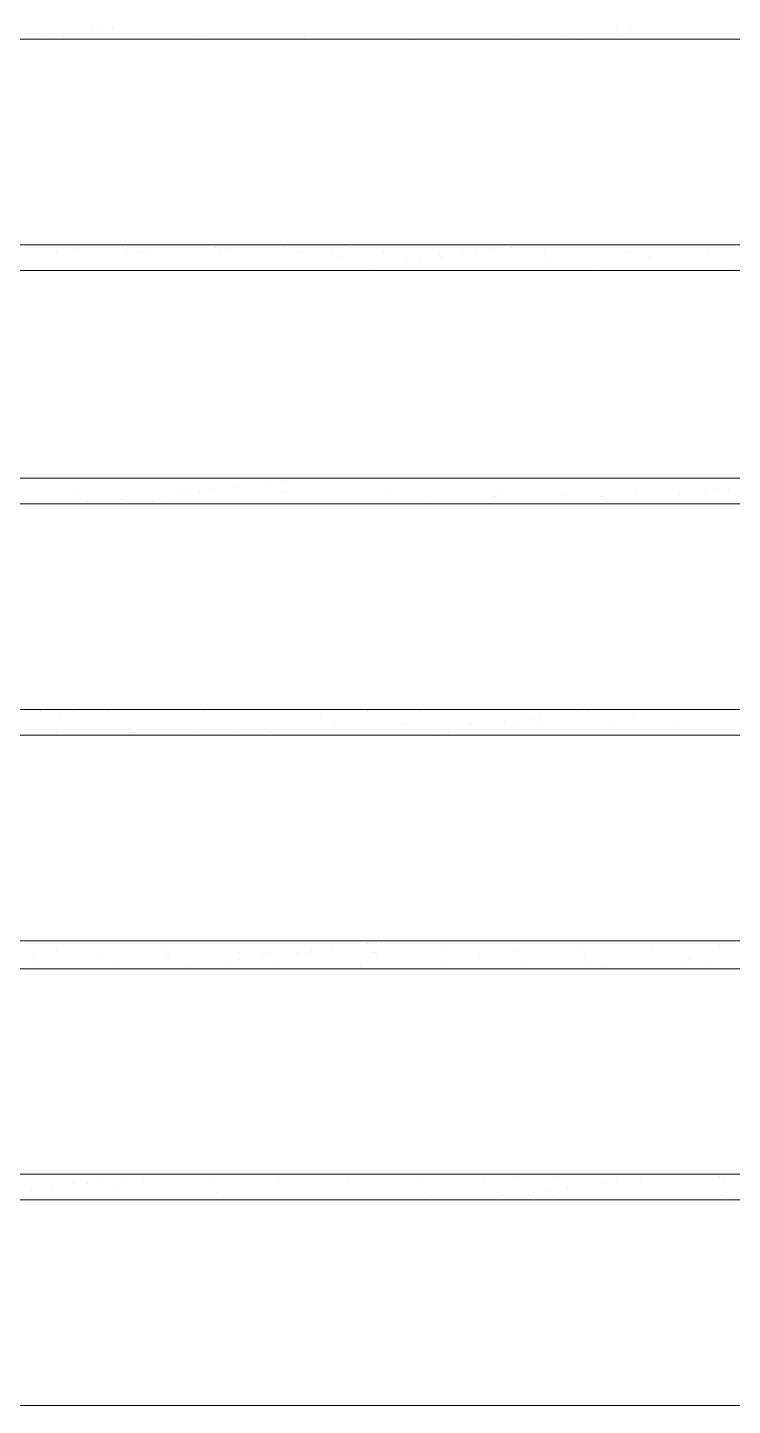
# Model space of a CAD drawing. Header units: millimetres. Extents: x 21 to 236, y 15 to 64.
# Drawn here: x 62.969 to 64.338, y 27.913 to 30.587 of the extents above; entities that cross this region are included whole.
import ezdxf

# ---------------------------------------------------------------- set-up
doc = ezdxf.new("R2010")
doc.units = ezdxf.units.MM
doc.layers.add('PDF_Cota', color=90, linetype='Continuous')
doc.layers.add('PDF_Grama', color=7, linetype='Continuous', true_color=0x397200)

msp = doc.modelspace()

# ---------------------------------------------------------------- linework, layer by layer
at = {"layer": 'PDF_Cota', "lineweight": 0}
for points in [[(62.1874, 30.1659), (66.1396, 30.1659), (66.1396, 30.5647), (62.1874, 30.5647)], [(62.1874, 29.7127), (66.1396, 29.7127), (66.1396, 30.116), (62.1874, 30.116)], [(62.1874, 29.2639), (66.1396, 29.2639), (66.1396, 29.6628), (62.1874, 29.6628)], [(62.1874, 28.8152), (66.1396, 28.8152), (66.1396, 29.2141), (62.1874, 29.2141)], [(62.1874, 28.362), (66.1396, 28.362), (66.1396, 28.7609), (62.1874, 28.7609)], [(62.1874, 27.9133), (66.1396, 27.9133), (66.1396, 28.3121), (62.1874, 28.3121)]]:
    msp.add_lwpolyline(points, close=True, dxfattribs=at)
at = {"layer": 'PDF_Grama', "lineweight": 20}
for points in [[(62.9987, 30.5693), (62.9987, 30.5693)], [(63.0394, 30.5738), (63.0394, 30.5738)], [(63.0938, 30.5829), (63.0938, 30.5829)], [(63.1074, 30.5829), (63.1074, 30.5829)], [(63.1346, 30.5874), (63.1346, 30.5874)], [(63.2978, 30.5783), (63.2978, 30.5783)], [(63.3069, 30.5693), (63.3069, 30.5693)], [(63.5063, 30.5738), (63.5063, 30.5738)], [(63.7102, 30.5738), (63.7102, 30.5738)], [(63.9142, 30.5693), (63.9142, 30.5693)], [(64.0048, 30.5693), (64.0048, 30.5693)], [(64.0456, 30.5738), (64.0456, 30.5738)], [(64.1136, 30.5829), (64.1136, 30.5829)], [(64.1182, 30.5693), (64.1182, 30.5693)], [(64.1408, 30.5874), (64.1408, 30.5874)], [(62.9715, 30.5647), (62.9715, 30.5647)], [(63.7193, 30.5647), (63.7193, 30.5647)], [(63.9776, 30.5647), (63.9776, 30.5647)], [(64.1227, 30.5647), (64.1227, 30.5647)], [(64.2541, 30.5647), (64.2541, 30.5647)], [(63.0258, 30.1523), (63.0258, 30.1523)], [(63.0666, 30.1568), (63.0666, 30.1568)], [(63.1528, 30.1614), (63.1528, 30.1614)], [(63.1618, 30.1523), (63.1618, 30.1523)], [(63.1845, 30.1523), (63.1845, 30.1523)], [(63.1981, 30.1568), (63.1981, 30.1568)], [(63.334, 30.1614), (63.334, 30.1614)], [(63.3431, 30.1523), (63.3431, 30.1523)], [(63.3612, 30.1568), (63.3612, 30.1568)], [(63.4655, 30.1614), (63.4655, 30.1614)], [(63.5017, 30.1523), (63.5017, 30.1523)], [(63.5607, 30.1523), (63.5607, 30.1523)], [(63.5743, 30.1432), (63.5743, 30.1432)], [(63.5969, 30.1614), (63.5969, 30.1614)], [(63.6604, 30.1523), (63.6604, 30.1523)], [(63.7329, 30.1387), (63.7329, 30.1387)], [(63.7692, 30.1478), (63.7692, 30.1478)], [(63.7737, 30.1432), (63.7737, 30.1432)], [(63.8145, 30.1523), (63.8145, 30.1523)], [(63.8417, 30.1523), (63.8417, 30.1523)], [(63.8689, 30.1568), (63.8689, 30.1568)], [(63.9097, 30.1614), (63.9097, 30.1614)], [(63.9731, 30.1523), (63.9731, 30.1523)], [(63.9731, 30.1478), (63.9731, 30.1478)], [(63.9822, 30.1387), (63.9822, 30.1387)], [(64.1318, 30.1523), (64.1318, 30.1523)], [(64.1771, 30.1432), (64.1771, 30.1432)], [(64.2904, 30.1523), (64.2904, 30.1523)], [(62.9987, 30.116), (62.9987, 30.116)], [(63.538, 30.116), (63.538, 30.116)], [(63.5697, 30.116), (63.5697, 30.116)], [(63.5969, 30.1206), (63.5969, 30.1206)], [(63.6377, 30.1251), (63.6377, 30.1251)], [(63.6694, 30.116), (63.6694, 30.116)], [(63.7057, 30.1342), (63.7057, 30.1342)], [(63.8009, 30.116), (63.8009, 30.116)], [(63.9369, 30.1206), (63.9369, 30.1206)], [(64.0683, 30.1251), (64.0683, 30.1251)], [(64.1997, 30.1206), (64.1997, 30.1206)], [(64.3357, 30.1251), (64.3357, 30.1251)], [(63.0122, 29.7127), (63.0122, 29.7127)], [(64.2451, 29.7127), (64.2451, 29.7127)], [(63.0621, 29.69), (63.0621, 29.69)], [(63.2661, 29.69), (63.2661, 29.69)], [(63.3023, 29.6855), (63.3023, 29.6855)], [(63.325, 29.69), (63.325, 29.69)], [(63.3703, 29.6945), (63.3703, 29.6945)], [(63.4383, 29.7036), (63.4383, 29.7036)], [(63.4655, 29.7081), (63.4655, 29.7081)], [(63.47, 29.6855), (63.47, 29.6855)], [(64.1499, 29.6855), (64.1499, 29.6855)], [(64.2859, 29.6855), (64.2859, 29.6855)], [(64.304, 29.69), (64.304, 29.69)], [(64.3312, 29.69), (64.3312, 29.69)], [(63.0848, 29.6673), (63.0848, 29.6673)], [(63.1618, 29.6673), (63.1618, 29.6673)], [(63.189, 29.6719), (63.189, 29.6719)], [(63.2117, 29.6673), (63.2117, 29.6673)], [(63.2298, 29.6764), (63.2298, 29.6764)], [(63.2751, 29.6809), (63.2751, 29.6809)], [(63.3522, 29.6719), (63.3522, 29.6719)], [(63.4836, 29.6719), (63.4836, 29.6719)], [(63.6151, 29.6719), (63.6151, 29.6719)], [(63.674, 29.6809), (63.674, 29.6809)], [(63.683, 29.6719), (63.683, 29.6719)], [(63.751, 29.6764), (63.751, 29.6764)], [(63.8779, 29.6764), (63.8779, 29.6764)], [(63.8825, 29.6809), (63.8825, 29.6809)], [(64.0139, 29.6809), (64.0139, 29.6809)], [(64.0819, 29.6764), (64.0819, 29.6764)], [(64.091, 29.6673), (64.091, 29.6673)], [(64.168, 29.6719), (64.168, 29.6719)], [(64.1952, 29.6719), (64.1952, 29.6719)], [(64.236, 29.6809), (64.236, 29.6809)], [(64.2904, 29.6719), (64.2904, 29.6719)], [(62.9941, 29.2594), (62.9941, 29.2594)], [(63.0304, 29.2549), (63.0304, 29.2549)], [(63.0576, 29.2594), (63.0576, 29.2594)], [(63.1256, 29.2594), (63.1256, 29.2594)], [(63.1528, 29.2594), (63.1528, 29.2594)], [(63.3114, 29.2594), (63.3114, 29.2594)], [(63.47, 29.2594), (63.47, 29.2594)], [(63.5289, 29.2639), (63.5289, 29.2639)], [(63.538, 29.2549), (63.538, 29.2549)], [(63.6287, 29.2594), (63.6287, 29.2594)], [(63.7329, 29.2594), (63.7329, 29.2594)], [(63.7873, 29.2639), (63.7873, 29.2639)], [(63.9369, 29.2549), (63.9369, 29.2549)], [(63.9459, 29.2639), (63.9459, 29.2639)], [(64.0366, 29.2594), (64.0366, 29.2594)], [(64.0592, 29.2594), (64.0592, 29.2594)], [(64.1046, 29.2639), (64.1046, 29.2639)], [(64.2632, 29.2639), (64.2632, 29.2639)], [(63.5652, 29.2322), (63.5652, 29.2322)], [(63.6966, 29.2368), (63.6966, 29.2368)], [(63.8281, 29.2368), (63.8281, 29.2368)], [(63.8281, 29.2322), (63.8281, 29.2322)], [(63.8961, 29.2413), (63.8961, 29.2413)], [(63.9233, 29.2413), (63.9233, 29.2413)], [(63.9459, 29.2458), (63.9459, 29.2458)], [(63.9641, 29.2504), (63.9641, 29.2504)], [(63.9641, 29.2413), (63.9641, 29.2413)], [(64.1, 29.2413), (64.1, 29.2413)], [(64.1453, 29.2504), (64.1453, 29.2504)], [(64.2269, 29.2413), (64.2269, 29.2413)], [(62.976, 29.2141), (62.976, 29.2141)], [(63.0258, 29.2232), (63.0258, 29.2232)], [(63.1663, 29.2277), (63.1663, 29.2277)], [(63.1709, 29.2186), (63.1709, 29.2186)], [(63.2978, 29.2277), (63.2978, 29.2277)], [(63.3748, 29.2186), (63.3748, 29.2186)], [(63.4292, 29.2277), (63.4292, 29.2277)], [(63.7601, 29.2232), (63.7601, 29.2232)], [(63.7873, 29.2232), (63.7873, 29.2232)], [(64.1816, 29.2141), (64.1816, 29.2141)], [(63.5607, 28.8016), (63.5607, 28.8016)], [(63.6287, 28.8107), (63.6287, 28.8107)], [(63.6558, 28.8107), (63.6558, 28.8107)], [(64.1816, 28.8016), (64.1816, 28.8016)], [(64.313, 28.8062), (64.313, 28.8062)], [(62.9805, 28.7835), (62.9805, 28.7835)], [(63.0258, 28.7971), (63.0258, 28.7971)], [(63.112, 28.788), (63.112, 28.788)], [(63.2298, 28.7971), (63.2298, 28.7971)], [(63.2389, 28.788), (63.2389, 28.788)], [(63.2434, 28.7835), (63.2434, 28.7835)], [(63.3567, 28.7744), (63.3567, 28.7744)], [(63.3794, 28.7926), (63.3794, 28.7926)], [(63.3794, 28.779), (63.3794, 28.779)], [(63.4247, 28.7835), (63.4247, 28.7835)], [(63.4338, 28.7926), (63.4338, 28.7926)], [(63.4927, 28.7926), (63.4927, 28.7926)], [(63.5108, 28.7926), (63.5108, 28.7926)], [(63.5199, 28.7971), (63.5199, 28.7971)], [(63.6377, 28.7926), (63.6377, 28.7926)], [(63.6423, 28.7926), (63.6423, 28.7926)], [(63.6468, 28.7835), (63.6468, 28.7835)], [(63.7782, 28.7971), (63.7782, 28.7971)], [(63.8462, 28.788), (63.8462, 28.788)], [(63.9142, 28.7971), (63.9142, 28.7971)], [(64.0411, 28.7971), (64.0411, 28.7971)], [(64.0502, 28.7835), (64.0502, 28.7835)], [(64.0592, 28.7744), (64.0592, 28.7744)], [(64.2541, 28.779), (64.2541, 28.779)], [(62.9805, 28.7654), (62.9805, 28.7654)], [(63.1392, 28.7654), (63.1392, 28.7654)], [(63.2842, 28.7654), (63.2842, 28.7654)], [(63.2978, 28.7654), (63.2978, 28.7654)], [(63.4564, 28.7654), (63.4564, 28.7654)], [(63.6151, 28.7654), (63.6151, 28.7654)], [(63.7737, 28.7654), (63.7737, 28.7654)], [(63.9278, 28.7654), (63.9278, 28.7654)], [(64.0864, 28.7654), (64.0864, 28.7654)], [(64.2451, 28.7654), (64.2451, 28.7654)], [(64.2904, 28.7654), (64.2904, 28.7654)], [(63.112, 28.3484), (63.112, 28.3484)], [(63.1528, 28.3529), (63.1528, 28.3529)], [(63.1935, 28.3484), (63.1935, 28.3484)], [(63.2207, 28.362), (63.2207, 28.362)], [(63.325, 28.3484), (63.325, 28.3484)], [(63.4564, 28.3484), (63.4564, 28.3484)], [(63.5017, 28.362), (63.5017, 28.362)], [(63.5924, 28.3529), (63.5924, 28.3529)], [(63.7284, 28.3529), (63.7284, 28.3529)], [(63.8553, 28.3529), (63.8553, 28.3529)], [(63.9142, 28.3575), (63.9142, 28.3575)], [(63.9958, 28.3575), (63.9958, 28.3575)], [(64.1091, 28.362), (64.1091, 28.362)], [(64.1136, 28.3484), (64.1136, 28.3484)], [(64.1272, 28.362), (64.1272, 28.362)], [(64.1589, 28.3529), (64.1589, 28.3529)], [(64.2269, 28.362), (64.2269, 28.362)], [(64.2587, 28.362), (64.2587, 28.362)], [(64.313, 28.3575), (64.313, 28.3575)], [(64.3221, 28.3484), (64.3221, 28.3484)], [(62.976, 28.3303), (62.976, 28.3303)], [(63.0168, 28.3348), (63.0168, 28.3348)], [(63.044, 28.3212), (63.044, 28.3212)], [(63.0576, 28.3439), (63.0576, 28.3439)], [(63.0848, 28.3439), (63.0848, 28.3439)], [(63.1392, 28.3303), (63.1392, 28.3303)], [(63.2026, 28.3212), (63.2026, 28.3212)], [(63.3386, 28.3257), (63.3386, 28.3257)], [(63.3612, 28.3212), (63.3612, 28.3212)], [(63.5199, 28.3212), (63.5199, 28.3212)], [(63.5471, 28.3212), (63.5471, 28.3212)], [(63.6785, 28.3212), (63.6785, 28.3212)], [(63.751, 28.3212), (63.751, 28.3212)], [(63.8371, 28.3212), (63.8371, 28.3212)], [(63.9505, 28.3257), (63.9505, 28.3257)], [(63.9776, 28.3303), (63.9776, 28.3303)], [(63.9912, 28.3212), (63.9912, 28.3212)], [(64.0184, 28.3348), (64.0184, 28.3348)], [(64.091, 28.3439), (64.091, 28.3439)], [(64.1499, 28.3212), (64.1499, 28.3212)], [(64.3085, 28.3212), (64.3085, 28.3212)], [(63.3476, 28.3167), (63.3476, 28.3167)], [(63.8825, 28.3167), (63.8825, 28.3167)], [(63.955, 28.3167), (63.955, 28.3167)], [(64.1589, 28.3121), (64.1589, 28.3121)], [(64.1952, 28.3121), (64.1952, 28.3121)], [(64.3266, 28.3167), (64.3266, 28.3167)]]:
    msp.add_lwpolyline(points, dxfattribs=at)

doc.saveas('drawing.dxf')
